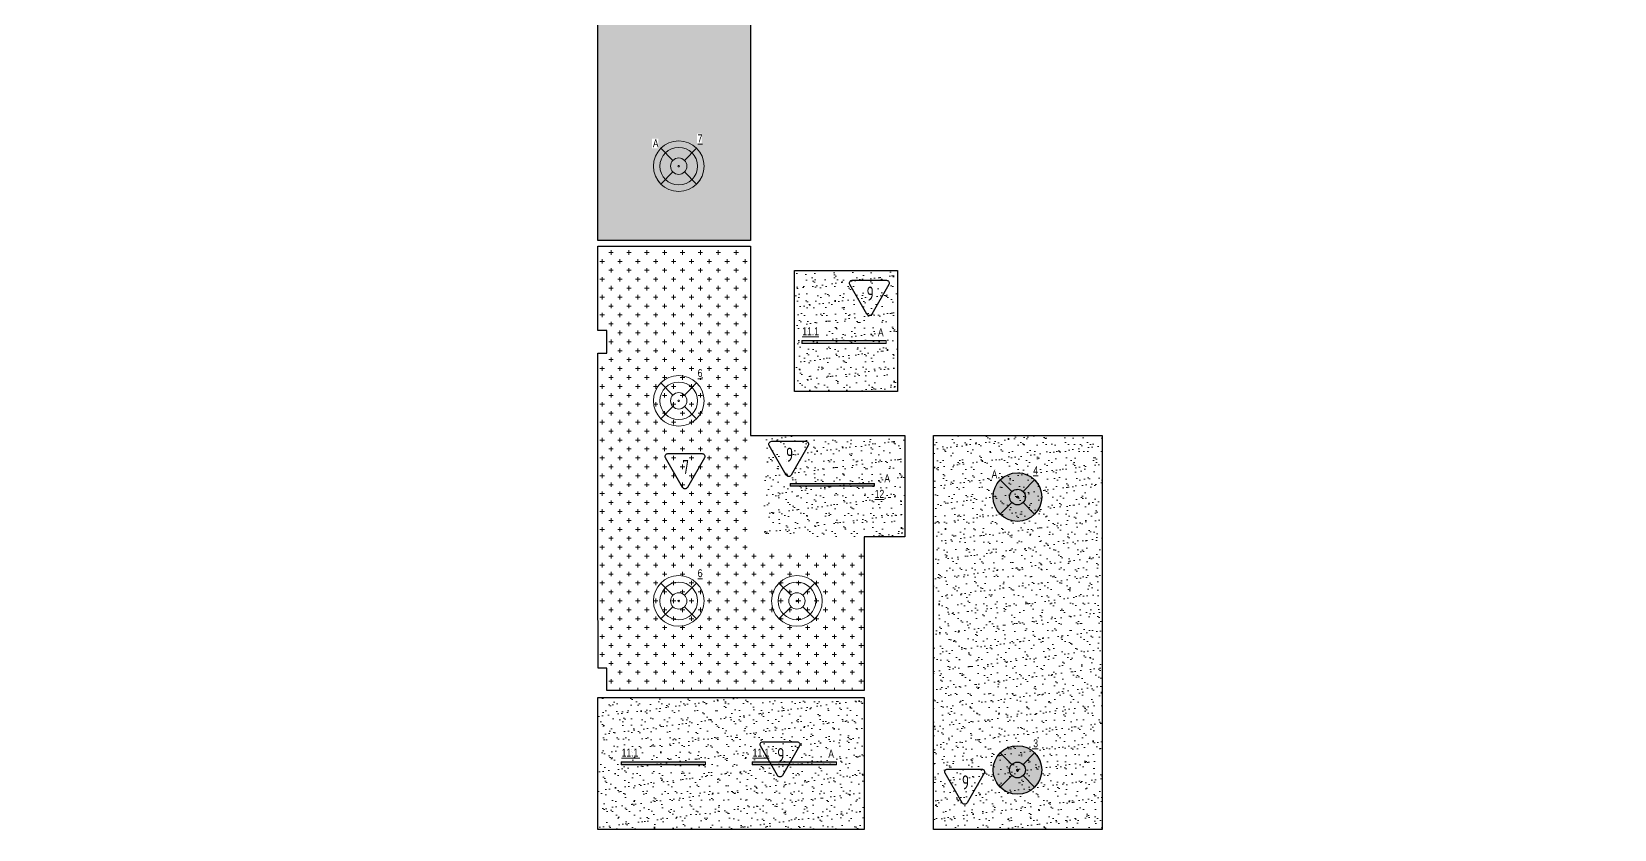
# Model space of a CAD drawing. Header units: millimetres. Extents: x -547274 to 397870, y -45599 to 141350.
# Drawn here: x -75319 to -47196, y 91936 to 106111 of the extents above; entities that cross this region are included whole.
import ezdxf

# ---------------------------------------------------------------- set-up
doc = ezdxf.new("R2010")
doc.units = ezdxf.units.MM
for name, color, linetype, lineweight in [('_ЭОМ_ОБЩ_Освещение_текст тип светильника', 172, 'Continuous', 50), ('_ЭОМ_светильник А', 1, 'Continuous', 35), ('_ЭОМ_светильник Р', 4, 'Continuous', 35), ('АР_Потолки_Штриховка', 252, 'Continuous', 0)]:
    doc.layers.add(name, color=color, linetype=linetype, lineweight=lineweight)
doc.layers.add('X-ref Light', color=250, linetype='Continuous')
doc.layers.add('X-ref Light Emergency', color=249, linetype='Continuous')
doc.layers.add('АР_Потолок_Покраска', color=7, linetype='Continuous', lineweight=5, true_color=0x007399)
doc.layers.get('X-ref Light').off()
doc.styles.add('ISOCPEUR', font='isocpeur.ttf', dxfattribs={"height": 799.9999999999999})
doc.styles.add('ГОСТ', font='cad.shx', dxfattribs={"width": 0.8})

# ---------------------------------------------------------------- blocks, each defined once
blk = doc.blocks.new('подвесной светильник люстра')
at = {"true_color": 0xf8f6b0, "transparency": 33554687}
h = blk.add_hatch(color=51, dxfattribs=at)
h.dxf.hatch_style = 1
edge = h.paths.add_edge_path()
edge.add_ellipse((0, 0), major_axis=(-431.6666666666836, 0), ratio=0.9999999999999278, start_angle=225.0000000000021, end_angle=314.9999999999979)
edge.add_line((-305.234427212194, 305.234427212194), (-98.99494936611666, 98.99494936611666))
edge.add_ellipse((0, 0), major_axis=(-140.0000000000049, 0), ratio=0.9999999999999304, start_angle=225.000000000002, end_angle=314.999999999998, ccw=False)
edge.add_line((98.99494936612066, 98.99494936611336), (305.2344272121939, 305.2344272121939))
edge = h.paths.add_edge_path()
edge.add_ellipse((0, 0), major_axis=(-140.0000000000049, 0), ratio=0.9999999999999304, start_angle=314.999999999998, end_angle=405.000000000002, ccw=False)
edge.add_line((-98.99494936611666, 98.99494936611666), (-305.234427212194, 305.234427212194))
edge.add_ellipse((0, 0), major_axis=(-431.6666666666836, 0), ratio=0.9999999999999278, start_angle=314.9999999999979, end_angle=405.0000000000014)
edge.add_line((-305.2344272121976, -305.2344272121903), (-98.99494936611669, -98.99494936611666))
edge = h.paths.add_edge_path()
edge.add_ellipse((0, 0), major_axis=(-140.0000000000049, 0), ratio=0.9999999999999304, start_angle=405.000000000002, end_angle=494.999999999998, ccw=False)
edge.add_line((-98.99494936611664, -98.99494936611677), (-305.2344272121976, -305.2344272121903))
edge.add_ellipse((0, 0), major_axis=(-431.6666666666836, 0), ratio=0.9999999999999278, start_angle=405.0000000000014, end_angle=494.9999999999979)
edge.add_line((305.234427212194, -305.234427212194), (98.99494936611669, -98.99494936611666))
edge = h.paths.add_edge_path()
edge.add_ellipse((0, 0), major_axis=(-431.6666666666836, 0), ratio=0.9999999999999278, start_angle=494.9999999999979, end_angle=585.0000000000022)
edge.add_line((305.234427212194, 305.2344272121939), (98.99494936612007, 98.99494936611276))
edge.add_ellipse((0, 0), major_axis=(-140.0000000000049, 0), ratio=0.9999999999999304, start_angle=494.999999999998, end_angle=585.000000000002, ccw=False)
edge.add_line((98.99494936611674, -98.99494936611666), (305.2344272121939, -305.234427212194))
edge = h.paths.add_edge_path()
edge.add_ellipse((0, 0), major_axis=(-140.0000000000049, 0), ratio=0.9999999999999304, start_angle=494.999999999998, end_angle=585.0000000000019)
edge.add_ellipse((0, 0), major_axis=(-140.0000000000049, 0), ratio=0.9999999999999304, start_angle=225.000000000002, end_angle=314.999999999998)
edge.add_ellipse((0, 0), major_axis=(-140.0000000000049, 0), ratio=0.9999999999999304, start_angle=314.999999999998, end_angle=405.000000000002)
edge.add_ellipse((0, 0), major_axis=(-140.0000000000049, 0), ratio=0.9999999999999304, start_angle=405.000000000002, end_angle=494.999999999998)
edge = h.paths.add_edge_path(flags=16)
edge.add_ellipse((0, 0), major_axis=(-14.00000000000909, 0), ratio=0.9999999999987021, start_angle=0, end_angle=360)
at = {"color": 0, "linetype": 'ByBlock', "lineweight": -2}
for points in [[(-305.2344272121991, 305.2344272121991), (-98.99494936611154, 98.99494936611154)], [(305.2344272121991, 305.2344272121991), (98.99494936611882, 98.99494936611154)], [(-98.99494936611154, -98.99494936611154), (-305.2344272121918, -305.2344272121845)], [(98.99494936611154, -98.99494936611154), (305.2344272121991, -305.2344272121991)]]:
    blk.add_lwpolyline(points, dxfattribs=at)
for major_axis, ratio, start_param, end_param in [((-431.6666666666836, 0), 0.9999999999999278, 3.926990816987278, 10.21017612416686), ((-140.0000000000049, 0), 0.9999999999999304, 3.926990816987276, 10.21017612416686), ((-140.0000000000049, 0), 0.9999999999999304, 3.926990816987276, 10.21017612416686), ((-14.00000000000909, 0), 0.9999999999987021, 3.926990816987891, 10.21017612416748)]:
    blk.add_ellipse((0, 0), major_axis=major_axis, ratio=ratio, start_param=start_param, end_param=end_param, dxfattribs=at)
blk = doc.blocks.new('A$C4757d704')
at = {"true_color": 0xf8f6b0, "transparency": 33554687}
h = blk.add_hatch(color=51, dxfattribs=at)
h.dxf.hatch_style = 1
h.paths.add_polyline_path([(213.8624240825741, 686.4852035840837), (131.8888672508434, 768.4587604158228, 0.198841386224367), (0.1738138333512325, 450.347627666637, 0.1989833504630757), (132.0626810841545, 132.06268108414), (213.8624240825695, 213.8624240825578, -0.1989123673796465), (115.9790415045762, 450.1738138333185, -0.1989123673796514)])
edge = h.paths.add_edge_path()
edge.add_arc((450.1738138333512, 450.1738138333185), 334.194772328775, 135.0000000000014, 180)
edge.add_arc((450.1738138333512, 450.1738138333185), 334.194772328775, 180, 224.9999999999975)
edge.add_line((213.8624240825695, 213.8624240825578), (346.9345847065837, 346.9345847065766))
edge.add_ellipse((450.1738138333512, 450.1738138333185), major_axis=(-146.0023180000051, 0), ratio=0.9999999999999303, start_angle=315.0000000000051, end_angle=404.9999999999949, ccw=False)
edge.add_line((346.9345847065838, 553.4130429600605), (213.8624240825741, 686.4852035840837))
edge = h.paths.add_edge_path()
edge.add_line((213.8624240825741, 686.4852035840837), (346.9345847065837, 553.4130429600605))
edge.add_ellipse((450.1738138333512, 450.1738138333185), major_axis=(-146.0023180000051, 0), ratio=0.9999999999999303, start_angle=225.000000000002, end_angle=315.0000000000051, ccw=False)
edge.add_line((553.4130429601197, 553.4130429600615), (686.4852035841284, 686.4852035840837))
edge.add_arc((450.1738138333512, 450.1738138333185), 334.1947723287751, 44.99999999999855, 135.0000000000014)
h.paths.add_polyline_path([(131.8888672508434, 768.4587604158228), (213.8624240825741, 686.4852035840837, -0.4142135623731099), (686.4852035841284, 686.4852035840837), (768.4587604158592, 768.4587604158228, 0.4143735626423198)])
h.paths.add_polyline_path([(768.4587604158592, 768.4587604158228), (686.4852035841284, 686.4852035840837, -0.1989123673796514), (784.3685861621262, 450.1738138333185, -0.1989123673796514), (686.4852035841284, 213.8624240825533), (768.2849465825407, 132.0626810841327, 0.1989833504630816), (900.1738138333512, 450.347627666637, 0.198841386224367)])
edge = h.paths.add_edge_path()
edge.add_line((686.4852035841284, 686.4852035840837), (553.4130429601175, 553.4130429600593))
edge.add_ellipse((450.1738138333512, 450.1738138333185), major_axis=(-146.0023180000051, 0), ratio=0.9999999999999303, start_angle=495.000000000005, end_angle=585.000000000002, ccw=False)
edge.add_line((553.4130429601188, 346.9345847065764), (686.4852035841284, 213.8624240825533))
edge.add_arc((450.1738138333512, 450.1738138333185), 334.194772328775, 315.0000000000014, 360)
edge.add_arc((450.1738138333513, 450.1738138333185), 334.194772328775, 0, 44.99999999999856)
edge = h.paths.add_edge_path()
edge.add_ellipse((450.1738138333512, 450.1738138333185), major_axis=(-146.0023180000051, 0), ratio=0.9999999999999303, start_angle=404.9999999999949, end_angle=495.000000000005, ccw=False)
edge.add_line((346.9345847065837, 346.9345847065765), (213.8624240825695, 213.8624240825578))
edge.add_arc((450.1738138333512, 450.1738138333185), 334.194772328775, 224.9999999999975, 315.0000000000014)
edge.add_line((686.4852035841284, 213.8624240825533), (553.4130429601188, 346.9345847065764))
h.paths.add_polyline_path([(768.2849465825407, 132.0626810841327), (686.4852035841284, 213.8624240825533, -0.4142135623731155), (213.8624240825695, 213.8624240825578), (132.0626810841545, 132.06268108414, 0.4140535802038305)])
edge = h.paths.add_edge_path()
edge.add_ellipse((450.1738138333512, 450.1738138333185), major_axis=(-146.0023180000051, 0), ratio=0.9999999999999303, start_angle=495.000000000005, end_angle=585.0000000000019)
edge.add_ellipse((450.1738138333512, 450.1738138333185), major_axis=(-146.0023180000051, 0), ratio=0.9999999999999303, start_angle=225.000000000002, end_angle=315.0000000000051)
edge.add_ellipse((450.1738138333512, 450.1738138333185), major_axis=(-146.0023180000051, 0), ratio=0.9999999999999303, start_angle=315.0000000000051, end_angle=404.9999999999948)
edge.add_ellipse((450.1738138333512, 450.1738138333185), major_axis=(-146.0023180000051, 0), ratio=0.9999999999999303, start_angle=404.9999999999948, end_angle=495.000000000005)
edge = h.paths.add_edge_path(flags=0)
edge.add_ellipse((450.1738138333512, 450.1738138333185), major_axis=(-14.60023180000948, 0), ratio=0.999999999998702, start_angle=0, end_angle=360)
edge = h.paths.add_edge_path(flags=16)
edge.add_ellipse((450.1738138333512, 450.1738138333185), major_axis=(-14.60023180000948, 0), ratio=0.999999999998702, start_angle=0, end_angle=360)
at = {"layer": 'АР_Потолки_Штриховка', "color": 18, "ltscale": 100, "true_color": 0x000000}
for points in [[(131.8528573591811, 768.4947703074849), (346.9345847065761, 553.4130429600682)], [(768.4947703075213, 768.4947703074849), (553.4130429601264, 553.4130429600682)], [(346.9345847065761, 346.9345847065688), (131.8528573591811, 131.8528573591666)], [(553.4130429601264, 346.9345847065688), (768.4947703075213, 131.852857359152)]]:
    blk.add_lwpolyline(points, dxfattribs=at)
for centre, radius in [((450.1738138333512, 450.347627666637), 450), ((450.1738138333512, 450.1738138333185), 334.194772328775)]:
    blk.add_circle(centre, radius, dxfattribs=at)
for major_axis, ratio, start_param, end_param in [((-146.0023180000051, 0), 0.9999999999999303, 3.926990816987276, 10.21017612416686), ((-146.0023180000051, 0), 0.9999999999999303, 3.926990816987276, 10.21017612416686), ((-14.60023180000948, 0), 0.999999999998702, 3.926990816987891, 10.21017612416748)]:
    blk.add_ellipse((450.1738138333512, 450.1738138333185), major_axis=major_axis, ratio=ratio, start_param=start_param, end_param=end_param, dxfattribs=at)
blk = doc.blocks.new('светильник школа коридор')
at = {"color": 0, "linetype": 'ByBlock', "lineweight": -2}
for points in [[(-318.3209564741701, 318.3209564741665), (-103.2392291267752, 103.2392291267497)], [(318.3209564741701, 318.3209564741665), (103.2392291267752, 103.2392291267497)], [(-103.2392291267752, -103.2392291267497), (-318.3209564741701, -318.3209564741519)], [(103.2392291267752, -103.2392291267497), (318.3209564741701, -318.3209564741665)]]:
    blk.add_lwpolyline(points, dxfattribs=at)
blk.add_circle((0, 0), 334.194772328775, dxfattribs=at)
for major_axis, ratio, start_param, end_param in [((-450.1738138333509, 0), 0.999999999999928, 3.926990816987278, 10.21017612416686), ((-146.0023180000051, 0), 0.9999999999999303, 3.926990816987276, 10.21017612416686), ((-146.0023180000051, 0), 0.9999999999999303, 3.926990816987276, 10.21017612416686), ((-14.60023180000948, 0), 0.999999999998702, 3.926990816987891, 10.21017612416748)]:
    blk.add_ellipse((0, 0), major_axis=major_axis, ratio=ratio, start_param=start_param, end_param=end_param, dxfattribs=at)
blk = doc.blocks.new('RVE-PLS5070-1500-P')
at = {"color": 0, "linetype": 'ByBlock', "lineweight": -2, "ltscale": 40}
for points in [[(750, -25), (-750, -25), (-750, 25), (750, 25)], [(745, -20), (-745, -20), (-745, 20), (745, 20)]]:
    blk.add_lwpolyline(points, close=True, dxfattribs=at)

msp = doc.modelspace()

# ---------------------------------------------------------------- hatches: boundary and pattern name
at = {"layer": 'АР_Потолки_Штриховка', "ltscale": 100, "true_color": 0xf8f6b0}
h = msp.add_hatch(color=51, dxfattribs=at)
h.dxf.hatch_style = 1
h.paths.add_polyline_path([(-60345.48161087875, 98078.57150512023), (-61835.48161087875, 98078.57150512023), (-61835.48161087875, 98038.57150512023), (-60345.48161087875, 98038.57150512023)])
h = msp.add_hatch(color=51, dxfattribs=at)
h.dxf.hatch_style = 1
h.paths.add_polyline_path([(-63348.00567930991, 93128.1878372101), (-64838.00567930991, 93128.1878372101), (-64838.00567930991, 93088.1878372101), (-63348.00567930991, 93088.1878372101)])
h = msp.add_hatch(color=51, dxfattribs=at)
h.dxf.hatch_style = 1
h.paths.add_polyline_path([(-61019.52515996674, 93128.18783721009), (-62509.52515996674, 93128.18783721009), (-62509.52515996674, 93088.18783721009), (-61019.52515996674, 93088.18783721009)])
at = {"layer": 'АР_Потолок_Покраска'}
h = msp.add_hatch(dxfattribs=at)
h.set_pattern_fill('CROSS', color=256, scale=25)
h.set_pattern_definition([(0, (0, 0), (158.75, 158.75), [79.375, -238.125]), (90, (39.6875, -39.6875), (-158.75, 158.75), [79.375, -238.125])])
h.paths.add_polyline_path([(-59095.75909551562, 112400.6824583648), (-59495.75909551562, 112400.6824583648), (-59495.75909551556, 112800.6824583648), (-59095.75909551565, 112800.6824583648)], flags=16)
edge = h.paths.add_edge_path()
edge.add_line((-75318.65711988448, 112800.6872824757), (-75318.65621402282, 118400.7051538053))
edge.add_line((-75318.65621402282, 118400.7051538053), (-52995.75909551513, 118400.6824583647))
edge.add_line((-52995.75909551513, 118400.6824583647), (-52995.75909551525, 124800.6824583525))
edge.add_line((-52995.75909551525, 124800.6824583525), (-53495.75909551539, 124800.6824583525))
edge.add_line((-53495.75909551539, 124800.6824583525), (-53495.75909551539, 124500.6824583525))
edge.add_line((-53495.75909551539, 124500.6824583525), (-59095.75909551562, 124500.6824583525))
edge.add_line((-59095.75909551562, 124500.6824583525), (-59095.75909551562, 127350.6824583525))
edge.add_line((-59095.75909551562, 127350.6824583525), (-49605.75909737786, 127350.6824583523))
edge.add_line((-49605.75909737786, 127350.6824583523), (-49605.75910657821, 124550.6824583525))
edge.add_line((-49605.75910657821, 124550.6824583525), (-47965.75909551531, 124550.6824583525))
edge.add_line((-47965.75909551531, 124550.6824583525), (-47965.75909551531, 121094.6499491803))
edge.add_line((-47965.75909551531, 121094.6499491803), (-47195.9223950997, 121094.6499491803))
edge.add_line((-47195.9223950997, 121094.6499491803), (-47195.85140171847, 118800.6824583525))
edge.add_line((-47195.85140171847, 118800.6824583525), (-47495.75909551527, 118800.6824583525))
edge.add_line((-47495.75909551527, 118800.6824583525), (-47495.75909551527, 118400.6824583525))
edge.add_line((-47495.75909551527, 118400.6824583525), (-47195.75909551528, 118400.6824583648))
edge.add_line((-47195.75909551528, 118400.6824583648), (-47195.75909551528, 115850.6824583648))
edge.add_line((-47195.75909551528, 115850.6824583648), (-53060.75909551539, 115850.6824583603))
edge.add_line((-53060.75909551539, 115850.6824583603), (-53060.75909551102, 114910.6824584058))
edge.add_arc((-62185.86614970997, 115502.5789154782), 9144.283469276654, 272.8206375194019, 356.28873106615686, ccw=False)
edge.add_line((-61735.88026475391, 106369.3739539203), (-62545.88026494134, 106369.3739539417))
edge.add_line((-62545.88026494134, 106369.3739539417), (-62545.88150275618, 102401.5583957712))
edge.add_line((-62545.88150275618, 102401.5583957712), (-65255.75701391246, 102401.5583957712))
edge.add_line((-65255.75701391246, 102401.5583957712), (-65255.75701391246, 106400.6824583525))
edge.add_line((-65255.75701391246, 106400.6824583525), (-65095.759095516, 106400.6824583525))
edge.add_line((-65095.759095516, 106400.6824583525), (-65095.75909551579, 112800.6824583525))
edge.add_line((-65095.75909551579, 112800.6824583525), (-75318.65711988448, 112800.6872824757))
h = msp.add_hatch(dxfattribs=at)
h.set_pattern_fill('CROSS', color=256, scale=25)
h.set_pattern_definition([(0, (-4579.511277877871, 22971.20908046523), (158.75, 158.75), [79.375, -238.125]), (90, (-4539.823777877871, 22931.52158046523), (-158.75, 158.75), [79.375, -238.125])])
h.paths.add_polyline_path([(-65255.75701391246, 102301.5581945232), (-62545.88026488786, 102301.558204246), (-62545.88026488791, 98935.68245835253), (-62545.86279266715, 98770.68245282103), (-62545.89773509493, 96885.68244728941), (-60524.78012934495, 96886.55284875701), (-60525.16708426535, 94400.79871331292), (-65095.75909551579, 94400.68245835253), (-65095.75909551579, 94800.68245835253), (-65254.68979268044, 94800.68245835253), (-65255.75701391245, 100400.6824583525), (-65095.75909551579, 100400.6824583525), (-65095.75909551579, 100800.6824583525), (-65255.75701391245, 100800.6824583525)])
h = msp.add_hatch(dxfattribs=at)
h.set_pattern_fill('AR-SAND', color=256, scale=5)
h.set_pattern_definition([(37.50000000000001, (-1050.000000000116, -2580.00000768654), (-8.000156479920228, 244.7066186646712), [0, -193.04, 0, -215.9, 0, -206.375]), (7.499999999999999, (-1050.000000000116, -2580.00000768654), (224.7616415690013, 358.4125502841771), [0, -104.14, 0, -173.99, 0, -66.67500000000001]), (327.5, (-1206.210000000116, -2580.00000768654), (395.496185120729, 0.718592339272881), [0, -63.5, 0, -228.6, 0, -298.45]), (317.5, (-1206.210000000116, -2580.00000768654), (381.7782262361486, 111.4646616286082), [0, -31.75, 0, -149.86, 0, -171.45])])
h.paths.add_polyline_path([(-62295.8802648879, 98935.68245835253), (-59805.70749178839, 98935.66904592878), (-59805.70749178845, 97135.66903823859), (-62295.88026488791, 97135.68245066234)])
h = msp.add_hatch(dxfattribs=at)
h.set_pattern_fill('AR-SAND', color=256, scale=5)
h.set_pattern_definition([(37.50000000000001, (-264822.4657073368, 64064.56216568727), (-8.000156479920228, 244.7066186646712), [0, -193.04, 0, -215.9, 0, -206.375]), (7.499999999999999, (-264822.4657073368, 64064.56216568727), (224.7616415690013, 358.4125502841771), [0, -104.14, 0, -173.99, 0, -66.67500000000001]), (327.5, (-264978.6757073367, 64064.56216568727), (395.496185120729, 0.718592339272881), [0, -63.5, 0, -228.6, 0, -298.45]), (317.5, (-264978.6757073367, 64064.56216568727), (381.7782262361486, 111.4646616286082), [0, -31.75, 0, -149.86, 0, -171.45])])
h.paths.add_polyline_path([(-56295.68920663494, 98935.68245835084), (-56295.72415107526, 91935.68245835087), (-59295.68920663494, 91935.68245835084), (-59295.689206635, 98935.68245835084)])
h = msp.add_hatch(dxfattribs=at)
h.set_pattern_fill('AR-SAND', color=256, scale=5)
h.set_pattern_definition([(37.50000000000001, (-269880.1154694017, 60095.32534801548), (-8.000156479920228, 244.7066186646712), [0, -193.04, 0, -215.9, 0, -206.375]), (7.499999999999999, (-269880.1154694017, 60095.32534801548), (224.7616415690013, 358.4125502841771), [0, -104.14, 0, -173.99, 0, -66.67500000000001]), (327.5, (-270036.3254694017, 60095.32534801548), (395.496185120729, 0.718592339272881), [0, -63.5, 0, -228.6, 0, -298.45]), (317.5, (-270036.3254694017, 60095.32534801548), (381.7782262361486, 111.4646616286082), [0, -31.75, 0, -149.86, 0, -171.45])])
h.paths.add_polyline_path([(-60525.20876542186, 94280.71403747686), (-60525.20876542188, 91935.67976388923), (-65255.75927063001, 91935.68499765988), (-65255.75475719489, 94280.67840023641)])

# ---------------------------------------------------------------- linework, layer by layer
msp.add_lwpolyline([(-62545.88026494134, 106369.3739539417), (-62545.88150275618, 102401.5583957712), (-65255.75701391245, 102401.5583957713), (-65255.75701391246, 106400.6824583525)])
for points in [[(-65255.75701391246, 102301.5584094735), (-62545.88026488786, 102301.558204246), (-62545.88026488791, 98935.68245835253), (-59805.68920663366, 98935.68245835253), (-59805.72414868847, 97135.68245343934), (-60525.20876303514, 97135.6824534398), (-60525.16708426535, 94400.79871331292), (-65095.75909551579, 94400.68245835253), (-65095.75909551579, 94800.68245835253), (-65254.68979268044, 94800.68245835253), (-65255.75701391245, 96500.68245835254), (-65255.75701391245, 98700.68245835252), (-65255.75701391245, 100400.6824583525), (-65095.75909551579, 100400.6824583525), (-65095.75909551579, 100800.6824583525), (-65255.75701391245, 100800.6824583525)], [(-61765.88026488788, 101865.6824583525), (-59935.88026488794, 101865.6824583525), (-59935.88026488799, 99715.68245835253), (-61765.88026488788, 99715.68245835253)], [(-56295.68920663494, 98935.68245835084), (-56295.72415107526, 91935.68245835087), (-59295.68920663494, 91935.68245835084), (-59295.689206635, 98935.68245835084)], [(-60525.20876542186, 94280.71403747686), (-60525.20876542188, 91935.67976388923), (-65255.75927063001, 91935.68499765988), (-65255.75475719489, 94280.67840023641)]]:
    msp.add_lwpolyline(points, close=True)
for points in [[(-60736.54071984673, 101693.2446036207), (-60130.32277911738, 101693.2446036205, -0.5773494962845065), (-60087.02153000049, 101618.2448409249), (-60390.13041451701, 101093.2448527167, -0.5773541042744643), (-60476.73324252851, 101093.2448527167), (-60779.84190449223, 101618.2444554534, -0.5773491286020777), (-60736.54071984673, 101693.2446036207, -1.710881644036777e-06)], [(-62168.59216285031, 98831.50192824565), (-61562.37422212097, 98831.50192824542, -0.5773494962845065), (-61519.07297300408, 98756.50216554978), (-61822.1818575206, 98231.50217734161, -0.5773541042744643), (-61908.7846855321, 98231.50217734161), (-62211.89334749582, 98756.50178007828, -0.5773491286020777), (-62168.59216285031, 98831.50192824565, -1.710881644036777e-06)], [(-64012.65486906266, 98613.04354256672), (-63406.43692833331, 98613.04354256649, -0.5773494962845065), (-63363.13567921642, 98538.04377987086), (-63666.24456373294, 98013.04379166267, -0.5773541042744643), (-63752.84739174444, 98013.04379166267), (-64055.95605370816, 98538.04339439936, -0.5773491286020777), (-64012.65486906266, 98613.04354256672, -1.710881644036777e-06)], [(-62325.3785279915, 93493.6204158006), (-61719.16058726216, 93493.62041580037, -0.5773494962845065), (-61675.85933814527, 93418.62065310474), (-61978.96822266179, 92893.62066489656, -0.5773541042744643), (-62065.57105067329, 92893.62066489656), (-62368.67971263701, 93418.62026763323, -0.5773491286020777), (-62325.3785279915, 93493.6204158006, -1.710881644036777e-06)], [(-59043.09844848918, 93007.29924110745), (-58436.88050775984, 93007.29924110722, -0.5773494962845065), (-58393.57925864295, 92932.29947841159), (-58696.68814315947, 92407.29949020341, -0.5773541042744643), (-58783.29097117097, 92407.29949020341), (-59086.39963313469, 92932.29909294008, -0.5773491286020777), (-59043.09844848918, 93007.29924110745, -1.710881644036777e-06)]]:
    msp.add_lwpolyline(points, format="xyb")
at = {"layer": 'АР_Потолки_Штриховка', "color": 18, "lineweight": 18, "ltscale": 100, "true_color": 0x000000}
for points in [[(-60340.48161087879, 98033.57150512023), (-61840.48161087879, 98033.57150512023), (-61840.48161087879, 98083.57150512023), (-60340.48161087879, 98083.57150512023)], [(-60345.48161087879, 98038.57150512023), (-61835.48161087879, 98038.57150512023), (-61835.48161087879, 98078.57150512023), (-60345.48161087879, 98078.57150512023)]]:
    msp.add_lwpolyline(points, close=True, dxfattribs=at)

# ---------------------------------------------------------------- block references
at = {"layer": '_ЭОМ_светильник А', "color": 18, "lineweight": 18, "ltscale": 100, "true_color": 0x000000}
msp.add_blockref('подвесной светильник люстра', (-57801.80183560339, 97840.6824583525), dxfattribs=at)
at = {"layer": '_ЭОМ_светильник А', "color": 18, "lineweight": 18, "ltscale": 100, "true_color": 0x000000, "rotation": 180}
msp.add_blockref('RVE-PLS5070-1500-P', (-61090.48161087879, 98058.57150512023), dxfattribs=at)
at = {"layer": '_ЭОМ_светильник Р', "color": 18, "lineweight": 18, "ltscale": 100, "true_color": 0x000000}
for name, p in [('светильник школа коридор', (-63820.81968020195, 99550.85627218589)), ('светильник школа коридор', (-63820.81968020195, 95994.74645653131)), ('подвесной светильник люстра', (-57801.80183560339, 92990.68245835244))]:
    msp.add_blockref(name, p, dxfattribs=at)
at = {"layer": 'X-ref Light', "linetype": 'ByBlock', "ltscale": 40}
for p in [(-64270.99411297423, 103270.6744779793), (-64270.9934940352, 99100.68245835252), (-64270.9934940352, 95544.57264269795), (-62170.9934940352, 95544.57264269795)]:
    msp.add_blockref('A$C4757d704', p, dxfattribs=at)
at = {"layer": 'X-ref Light', "color": 18, "linetype": 'ByBlock', "lineweight": 18, "ltscale": 40, "true_color": 0x000000}
for p in [(-64270.99411297434, 103270.6744779793), (-64270.99349403528, 99100.68245835256), (-64270.99349403528, 95544.57264269798), (-62170.99349403528, 95544.57264269798)]:
    msp.add_blockref('A$C4757d704', p, dxfattribs=at)
at = {"layer": 'X-ref Light Emergency', "linetype": 'ByBlock', "ltscale": 40}
for p in [(-57801.80183560326, 97840.68245835247), (-57801.80183560331, 92990.68245835241)]:
    msp.add_blockref('подвесной светильник люстра', p, dxfattribs=at)
at = {"layer": 'X-ref Light Emergency', "color": 18, "linetype": 'ByBlock', "lineweight": 18, "ltscale": 40, "true_color": 0x000000}
for p in [(-57801.80183560339, 97840.6824583525), (-57801.80183560339, 92990.68245835244)]:
    msp.add_blockref('подвесной светильник люстра', p, dxfattribs=at)

# ---------------------------------------------------------------- texts
at = {"char_height": 250, "width": 294.3337657886732, "attachment_point": 1, "style": 'ISOCPEUR'}
for s, insert in [('{\\W0.7;9}', (-60482.84848171909, 101581.1625681016)), ('{\\W0.7;9}', (-61914.89992472267, 98719.4198927265)), ('{\\W0.7;7}', (-63758.96263093502, 98500.96150704758)), ('{\\W0.7;9}', (-62071.68628986386, 93381.53838028145)), ('{\\W0.7;9}', (-58789.40621036154, 92895.2172055883))]:
    msp.add_mtext(s, dxfattribs=dict(at, insert=insert))

# ---------------------------------------------------------------- next in the draw order: texts
at = {"layer": '_ЭОМ_ОБЩ_Освещение_текст тип светильника', "color": 18, "lineweight": 18, "ltscale": 40, "true_color": 0x000000, "char_height": 142.1875, "width": 55.871829552576, "attachment_point": 1, "style": 'ГОСТ', "bg_fill": 3, "box_fill_scale": 1.1, "bg_fill_color": 256, "bg_fill_transparency": 0}
for s, insert in [('{\\L11.1}', (-61625.03718670191, 100859.4808504157)), ('{\\L6}', (-63484.16322949565, 100115.0458244566)), ('{\\L4}', (-57520.43006222976, 98386.18271609093)), ('{\\L6}', (-63484.16322949565, 96558.93600880206)), ('{\\L11.1}', (-64835.77641044611, 93370.34312887446)), ('{\\L11.1}', (-62507.29589110294, 93370.34312887446)), ('{\\L3}', (-57520.43006222982, 93536.18271609087))]:
    msp.add_mtext(s, dxfattribs=dict(at, insert=insert))
at = {"layer": '_ЭОМ_светильник А', "color": 18, "lineweight": 18, "ltscale": 100, "true_color": 0x000000, "char_height": 142.1875, "width": 86.04374658316377, "attachment_point": 1, "style": 'ГОСТ', "bg_fill": 3, "box_fill_scale": 1.1, "bg_fill_color": 256, "bg_fill_transparency": 0}
for insert in [(-64280.60783525383, 104195.6896374733, 4.999999999999952e-09), (-60281.23767134653, 100838.1467908755), (-60166.7738703309, 98245.18898147772), (-58261.58937171621, 98315.52402508215), (-61163.49637574756, 93349.00906933428)]:
    msp.add_mtext('А', dxfattribs=dict(at, insert=insert))

# ---------------------------------------------------------------- next in the draw order: hatches: boundary and pattern name
at = {"layer": 'АР_Потолок_Покраска'}
h = msp.add_hatch(dxfattribs=at)
h.set_pattern_fill('AR-SAND', color=256, scale=5)
h.set_pattern_definition([(37.50000000000001, (-1182.433132761042, 19.99999173506512), (-8.000156479920228, 244.7066186646712), [0, -193.04, 0, -215.9, 0, -206.375]), (7.499999999999999, (-1182.433132761042, 19.99999173506512), (224.7616415690013, 358.4125502841771), [0, -104.14, 0, -173.99, 0, -66.67500000000001]), (327.5, (-1338.643132761033, 19.99999173506512), (395.496185120729, 0.718592339272881), [0, -63.5, 0, -228.6, 0, -298.45]), (317.5, (-1338.643132761033, 19.99999173506512), (381.7782262361486, 111.4646616286082), [0, -31.75, 0, -149.86, 0, -171.45])])
h.paths.add_polyline_path([(-61764.75485957935, 101853.1824583551), (-59937.00567019646, 101878.1824583551), (-59938.13107550504, 99725.68245421954), (-61765.88026488786, 99700.68245421954)])

# ---------------------------------------------------------------- next in the draw order: block references
at = {"layer": '_ЭОМ_светильник А', "color": 18, "lineweight": 18, "ltscale": 100, "true_color": 0x000000}
msp.add_blockref('светильник школа коридор', (-63820.82029914101, 103720.8482918127), dxfattribs=at)
at = {"layer": '_ЭОМ_светильник А', "color": 18, "lineweight": 18, "ltscale": 100, "true_color": 0x000000, "rotation": 180}
for p in [(-60882.26645556571, 100597.3168811821), (-61764.52515996674, 93108.17915964083)]:
    msp.add_blockref('RVE-PLS5070-1500-P', p, dxfattribs=at)
at = {"layer": '_ЭОМ_светильник Р', "color": 18, "lineweight": 18, "ltscale": 100, "true_color": 0x000000, "rotation": 180}
msp.add_blockref('RVE-PLS5070-1500-P', (-64093.00567930991, 93108.17915964083), dxfattribs=at)

# ---------------------------------------------------------------- next in the draw order: texts
at = {"layer": '_ЭОМ_ОБЩ_Освещение_текст тип светильника', "color": 18, "lineweight": 18, "ltscale": 40, "true_color": 0x000000, "insert": (-60337.9627164312, 97968.96179960362, 5.000000000000015e-09), "char_height": 142.1875, "width": 55.871829552576, "attachment_point": 1, "style": 'ГОСТ', "bg_fill": 3, "box_fill_scale": 1.1, "bg_fill_color": 256, "bg_fill_transparency": 0}
msp.add_mtext('{\\L12}', dxfattribs=at)

# ---------------------------------------------------------------- next in the draw order: texts
at = {"layer": '_ЭОМ_ОБЩ_Освещение_текст тип светильника', "color": 18, "lineweight": 18, "ltscale": 40, "true_color": 0x000000, "insert": (-63484.16384843471, 104285.0378440834), "char_height": 142.1875, "width": 55.871829552576, "attachment_point": 1, "style": 'ГОСТ', "bg_fill": 3, "box_fill_scale": 1.1, "bg_fill_color": 256, "bg_fill_transparency": 0}
msp.add_mtext('{\\L7}', dxfattribs=at)

doc.saveas('drawing.dxf')
